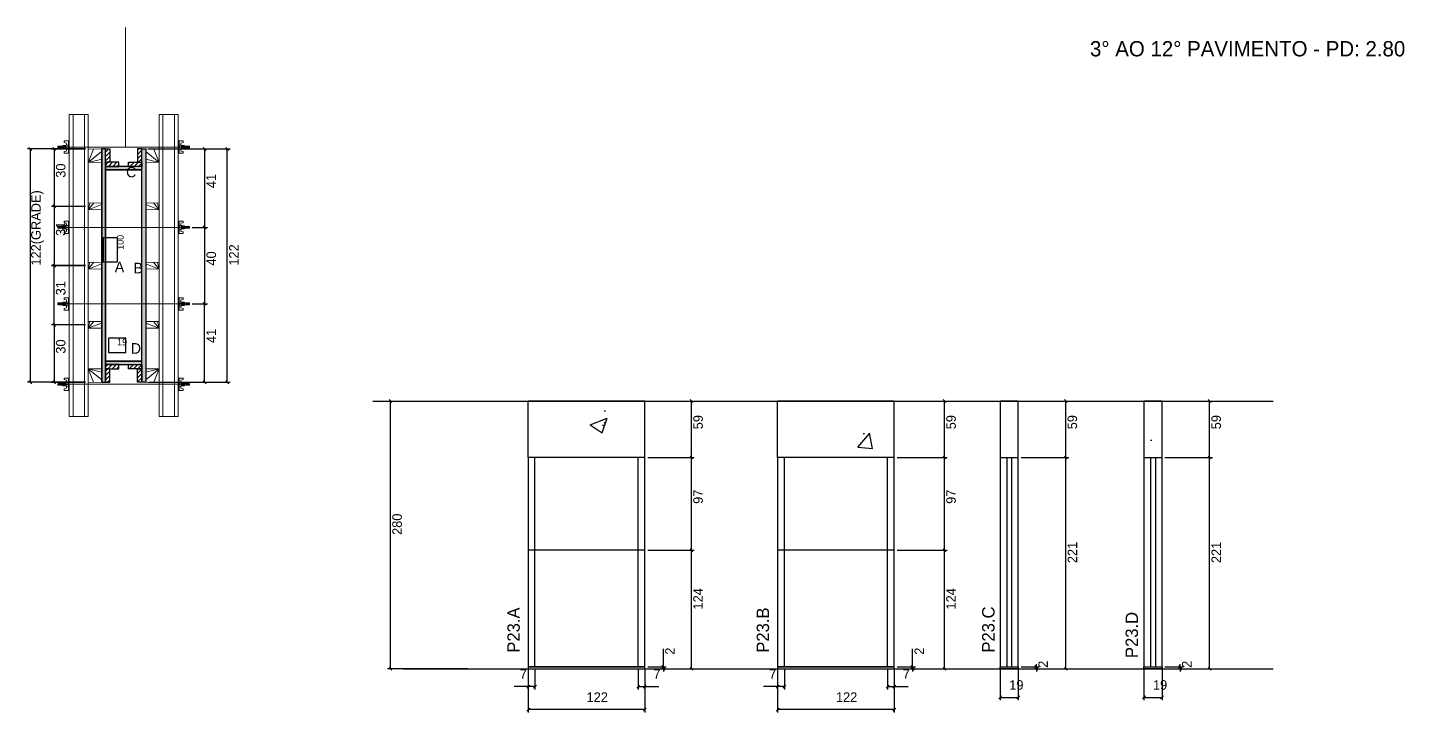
# Model space of a CAD drawing. Header units: metres. Extents: x 7413 to 8853, y 6329 to 7045.
import ezdxf

# ---------------------------------------------------------------- set-up
doc = ezdxf.new("R2010")
doc.units = ezdxf.units.M
for name, color, linetype in [('CHAPA', 7, 'Continuous'), ('COTA', 7, 'Continuous'), ('Hachura', 7, 'Continuous'), ('Madeira', 7, 'Continuous'), ('NIVEL 2° PAV.', 7, 'Continuous'), ('NOMENCLATURA', 7, 'Continuous'), ('Nível', 7, 'Continuous'), ('Painéis', 7, 'Continuous'), ('Perfil Metálico', 7, 'Continuous'), ('SARR_2.2x7', 7, 'Continuous'), ('SARRAFO', 7, 'Continuous'), ('Texto Seção', 7, 'Continuous'), ('TEXTO_GERAL', 7, 'Continuous')]:
    doc.layers.add(name, color=color, linetype=linetype)

msp = doc.modelspace()

# ---------------------------------------------------------------- hatches: boundary and pattern name
at = {"layer": 'COTA'}
h = msp.add_hatch(dxfattribs=at)
h.set_pattern_fill('AR-CONC')
h.paths.add_polyline_path([(7936.5, 6654.7), (7936.5, 6595.7), (8058.5, 6595.7), (8058.5, 6654.7), (7936.5, 6654.7)])
h = msp.add_hatch(dxfattribs=at)
h.set_pattern_fill('AR-CONC')
h.paths.add_polyline_path([(8197.4, 6654.7), (8197.4, 6595.7), (8319.4, 6595.7), (8319.4, 6654.7), (8197.4, 6654.7)])
h = msp.add_hatch(dxfattribs=at)
h.set_pattern_fill('AR-CONC')
h.paths.add_polyline_path([(8449.2, 6595.7), (8449.2, 6654.7), (8430.2, 6654.7), (8430.2, 6595.7), (8449.2, 6595.7)])
h = msp.add_hatch(dxfattribs=at)
h.set_pattern_fill('AR-CONC')
h.paths.add_polyline_path([(8599.6, 6595.7), (8599.6, 6654.7), (8580.6, 6654.7), (8580.6, 6595.7), (8599.6, 6595.7)])
at = {"layer": 'Hachura'}
h = msp.add_hatch(color=7, dxfattribs=at)
h.dxf.hatch_style = 1
h.paths.add_polyline_path([(7494.2, 6918.4), (7490.2, 6918.4), (7490.2, 6674.4), (7494.2, 6674.4), (7494.2, 6918.4)])
h = msp.add_hatch(color=7, dxfattribs=at)
h.dxf.hatch_style = 1
h.paths.add_polyline_path([(7494.2, 6918.4), (7490.2, 6918.4), (7490.2, 6674.4), (7494.2, 6674.4), (7494.2, 6918.4)])
h = msp.add_hatch(dxfattribs=at)
h.set_pattern_fill('ANSI31')
h.paths.add_polyline_path([(7494.2, 6904.4), (7498.6, 6904.4), (7498.6, 6918.4), (7494.2, 6918.4), (7494.2, 6904.4)])
h = msp.add_hatch(dxfattribs=at)
h.set_pattern_fill('ANSI31')
h.paths.add_polyline_path([(7532.2, 6904.4), (7527.8, 6904.4), (7527.8, 6918.4), (7532.2, 6918.4), (7532.2, 6904.4)])
h = msp.add_hatch(color=7, dxfattribs=at)
h.dxf.hatch_style = 1
h.paths.add_polyline_path([(7532.2, 6918.4), (7536.2, 6918.4), (7536.2, 6674.4), (7532.2, 6674.4), (7532.2, 6918.4)])
h = msp.add_hatch(color=7, dxfattribs=at)
h.dxf.hatch_style = 1
h.paths.add_polyline_path([(7532.2, 6918.4), (7536.2, 6918.4), (7536.2, 6674.4), (7532.2, 6674.4), (7532.2, 6918.4)])
h = msp.add_hatch(dxfattribs=at)
h.set_pattern_fill('ANSI31')
h.paths.add_polyline_path([(7494.2, 6900), (7494.2, 6904.4), (7508.2, 6904.4), (7508.2, 6900), (7494.2, 6900)])
h = msp.add_hatch(dxfattribs=at)
h.set_pattern_fill('ANSI31')
h.paths.add_polyline_path([(7532.2, 6900), (7532.2, 6904.4), (7518.2, 6904.4), (7518.2, 6900), (7532.2, 6900)])
h = msp.add_hatch(color=7, dxfattribs=at)
h.dxf.hatch_style = 1
h.paths.add_polyline_path([(7532.2, 6896.4), (7532.2, 6900), (7494.2, 6900), (7494.2, 6896.4), (7532.2, 6896.4)])
h = msp.add_hatch(color=7, dxfattribs=at)
h.dxf.hatch_style = 1
h.paths.add_polyline_path([(7532.2, 6896.4), (7532.2, 6900), (7494.2, 6900), (7494.2, 6896.4), (7532.2, 6896.4)])
h = msp.add_hatch(color=7, dxfattribs=at)
h.dxf.hatch_style = 1
h.paths.add_polyline_path([(7532.2, 6692.8), (7532.2, 6696.4), (7494.2, 6696.4), (7494.2, 6692.8), (7532.2, 6692.8)])
h = msp.add_hatch(color=7, dxfattribs=at)
h.dxf.hatch_style = 1
h.paths.add_polyline_path([(7532.2, 6692.8), (7532.2, 6696.4), (7494.2, 6696.4), (7494.2, 6692.8), (7532.2, 6692.8)])
h = msp.add_hatch(dxfattribs=at)
h.set_pattern_fill('ANSI31')
h.paths.add_polyline_path([(7494.2, 6688.4), (7494.2, 6692.8), (7508.2, 6692.8), (7508.2, 6688.4), (7494.2, 6688.4)])
h = msp.add_hatch(dxfattribs=at)
h.set_pattern_fill('ANSI31')
h.paths.add_polyline_path([(7494.2, 6688.4), (7498.6, 6688.4), (7498.6, 6674.4), (7494.2, 6674.4), (7494.2, 6688.4)])
h = msp.add_hatch(dxfattribs=at)
h.set_pattern_fill('ANSI31')
h.paths.add_polyline_path([(7532.2, 6688.4), (7532.2, 6692.8), (7518.2, 6692.8), (7518.2, 6688.4), (7532.2, 6688.4)])
h = msp.add_hatch(dxfattribs=at)
h.set_pattern_fill('ANSI31')
h.paths.add_polyline_path([(7532.2, 6688.4), (7527.8, 6688.4), (7527.8, 6674.4), (7532.2, 6674.4), (7532.2, 6688.4)])

# ---------------------------------------------------------------- linework, layer by layer
at = {"layer": 'CHAPA', "color": 1, "lineweight": 25}
for points in [[(7494.2, 6918.4), (7490.2, 6918.4), (7490.2, 6674.4), (7494.2, 6674.4)], [(7494.2, 6918.4), (7490.2, 6918.4), (7490.2, 6674.4), (7494.2, 6674.4)], [(7532.2, 6918.4), (7536.2, 6918.4), (7536.2, 6674.4), (7532.2, 6674.4)], [(7532.2, 6918.4), (7536.2, 6918.4), (7536.2, 6674.4), (7532.2, 6674.4)], [(7532.2, 6896.4), (7532.2, 6900), (7494.2, 6900), (7494.2, 6896.4)], [(7532.2, 6896.4), (7532.2, 6900), (7494.2, 6900), (7494.2, 6896.4)], [(7532.2, 6692.8), (7532.2, 6696.4), (7494.2, 6696.4), (7494.2, 6692.8)], [(7532.2, 6692.8), (7532.2, 6696.4), (7494.2, 6696.4), (7494.2, 6692.8)]]:
    msp.add_lwpolyline(points, close=True, dxfattribs=at)
at = {"layer": 'COTA', "color": 241, "lineweight": 25}
for p, q in [((7473.2, 6918.4), (7412.6, 6918.4)), ((7415.6, 6674.4), (7415.6, 6918.4)), ((7473.1, 6918.3), (7437.5, 6918.3)), ((7440.5, 6918.3), (7440.5, 6858.3)), ((7539.2, 6918.4), (7624.6, 6918.4)), ((7573.2, 6918.4), (7600.9, 6918.4)), ((7597.9, 6918.4), (7597.9, 6836.4)), ((7621.6, 6674.4), (7621.6, 6918.4)), ((7473.1, 6858.3), (7437.5, 6858.3)), ((7473.1, 6858.3), (7437.5, 6858.3)), ((7440.5, 6858.3), (7440.5, 6796.4)), ((7585, 6836.4), (7600.9, 6836.4)), ((7585, 6836.4), (7600.9, 6836.4)), ((7597.9, 6836.4), (7597.9, 6756.4)), ((7473.1, 6796.4), (7437.5, 6796.4)), ((7473.1, 6796.3), (7437.5, 6796.3)), ((7440.5, 6734.3), (7440.5, 6796.3)), ((7585, 6756.4), (7600.9, 6756.4)), ((7585, 6756.4), (7600.9, 6756.4)), ((7597.9, 6674.4), (7597.9, 6756.4)), ((7473.1, 6734.3), (7437.5, 6734.3)), ((7473.1, 6734.3), (7437.5, 6734.3)), ((7440.5, 6734.3), (7440.5, 6674.3)), ((7473.2, 6674.4), (7412.6, 6674.4)), ((7473.1, 6674.3), (7437.5, 6674.3)), ((7539.2, 6674.4), (7624.6, 6674.4)), ((7573.2, 6674.4), (7600.9, 6674.4)), ((8058.5, 6654.7), (7936.5, 6654.7)), ((7936.5, 6595.7), (7936.5, 6654.7)), ((8058.5, 6595.7), (8058.5, 6654.7)), ((8319.4, 6654.7), (8197.4, 6654.7)), ((8197.4, 6595.7), (8197.4, 6654.7)), ((8319.4, 6595.7), (8319.4, 6654.7))]:
    msp.add_line(p, q, dxfattribs=at)
at = {"layer": 'COTA', "color": 0, "lineweight": 25}
for p, q in [((7417.1, 6916.9), (7414.1, 6919.9)), ((7442, 6916.8), (7439, 6919.8)), ((7599.4, 6916.9), (7596.4, 6919.9)), ((7623.1, 6916.9), (7620.1, 6919.9)), ((7439, 6859.8), (7442, 6856.8)), ((7442, 6856.8), (7439, 6859.8)), ((7596.4, 6837.9), (7599.4, 6834.9)), ((7599.4, 6834.9), (7596.4, 6837.9)), ((7439, 6797.9), (7442, 6794.9)), ((7442, 6794.8), (7439, 6797.8)), ((7599.4, 6754.9), (7596.4, 6757.9)), ((7596.4, 6757.9), (7599.4, 6754.9)), ((7442, 6732.8), (7439, 6735.8)), ((7439, 6735.8), (7442, 6732.8)), ((7414.1, 6675.9), (7417.1, 6672.9)), ((7439, 6675.8), (7442, 6672.8)), ((7596.4, 6675.9), (7599.4, 6672.9)), ((7620.1, 6675.9), (7623.1, 6672.9)), ((8108.7, 6653.2), (8105.7, 6656.2)), ((8373.4, 6653.2), (8370.4, 6656.2)), ((8500.4, 6653.2), (8497.4, 6656.2)), ((8650.8, 6653.2), (8647.8, 6656.2)), ((8108.7, 6594.2), (8105.7, 6597.2)), ((8105.7, 6597.2), (8108.7, 6594.2)), ((8373.4, 6594.2), (8370.4, 6597.2)), ((8370.4, 6597.2), (8373.4, 6594.2)), ((8497.4, 6597.2), (8500.4, 6594.2)), ((8500.4, 6594.2), (8497.4, 6597.2)), ((8647.8, 6597.2), (8650.8, 6594.2)), ((8650.8, 6594.2), (8647.8, 6597.2)), ((8108.7, 6497.2), (8105.7, 6500.2)), ((8105.7, 6500.2), (8108.7, 6497.2)), ((8373.4, 6497.2), (8370.4, 6500.2)), ((8370.4, 6500.2), (8373.4, 6497.2)), ((8076.3, 6378.2), (8079.3, 6375.2)), ((8079.3, 6373.2), (8076.3, 6376.2)), ((8105.7, 6376.2), (8108.7, 6373.2)), ((8337.1, 6378.2), (8340.1, 6375.2)), ((8340.1, 6373.2), (8337.1, 6376.2)), ((8370.4, 6376.2), (8373.4, 6373.2)), ((8466.6, 6378.2), (8469.6, 6375.2)), ((8469.6, 6373.2), (8466.6, 6376.2)), ((8497.4, 6376.2), (8500.4, 6373.2)), ((8617, 6378.2), (8620, 6375.2)), ((8620, 6373.2), (8617, 6376.2)), ((8647.8, 6376.2), (8650.8, 6373.2)), ((7938, 6357.6), (7935, 6354.6)), ((7942, 6354.6), (7945, 6357.6)), ((8053, 6357.6), (8050, 6354.6)), ((8057, 6354.6), (8060, 6357.6)), ((8198.9, 6357.6), (8195.9, 6354.6)), ((8202.9, 6354.6), (8205.9, 6357.6)), ((8313.9, 6357.6), (8310.9, 6354.6)), ((8317.9, 6354.6), (8320.9, 6357.6)), ((8431.7, 6346.3), (8428.7, 6343.3)), ((8447.7, 6343.3), (8450.7, 6346.3)), ((8582.1, 6346.3), (8579.1, 6343.3)), ((8598.1, 6343.3), (8601.1, 6346.3)), ((7938, 6333.5), (7935, 6330.5)), ((8057, 6330.5), (8060, 6333.5)), ((8198.9, 6333.5), (8195.9, 6330.5)), ((8317.9, 6330.5), (8320.9, 6333.5))]:
    msp.add_line(p, q, dxfattribs=at)
at = {"layer": 'COTA', "color": 180, "lineweight": 25}
for p, q in [((7506.6, 6825.4), (7491.6, 6825.4)), ((7491.6, 6825.4), (7491.6, 6800.4)), ((7506.6, 6800.4), (7506.6, 6825.4)), ((7491.6, 6800.4), (7506.6, 6800.4)), ((7515.3, 6720.4), (7497.3, 6720.4)), ((7497.3, 6720.4), (7497.3, 6705.4)), ((7515.3, 6705.4), (7515.3, 6720.4)), ((7497.3, 6705.4), (7515.3, 6705.4))]:
    msp.add_line(p, q, dxfattribs=at)
at = {"layer": 'COTA', "color": 4, "lineweight": 25}
for p, q in [((8061.5, 6654.7), (8110.2, 6654.7)), ((8107.2, 6595.7), (8107.2, 6654.7)), ((8322.4, 6654.7), (8374.9, 6654.7)), ((8371.9, 6595.7), (8371.9, 6654.7)), ((8452.2, 6654.7), (8501.9, 6654.7)), ((8498.9, 6595.7), (8498.9, 6654.7)), ((8602.6, 6654.7), (8652.3, 6654.7)), ((8649.3, 6595.7), (8649.3, 6654.7)), ((8061.5, 6595.7), (8110.2, 6595.7)), ((8061.5, 6595.7), (8110.2, 6595.7)), ((8107.2, 6498.7), (8107.2, 6595.7)), ((8322.4, 6595.7), (8374.9, 6595.7)), ((8322.4, 6595.7), (8374.9, 6595.7)), ((8371.9, 6498.7), (8371.9, 6595.7)), ((8452.2, 6595.7), (8501.9, 6595.7)), ((8452.2, 6595.7), (8501.9, 6595.7)), ((8498.9, 6374.7), (8498.9, 6595.7)), ((8602.6, 6595.7), (8652.3, 6595.7)), ((8602.6, 6595.7), (8652.3, 6595.7)), ((8649.3, 6374.7), (8649.3, 6595.7)), ((8061.5, 6498.7), (8110.2, 6498.7)), ((8061.5, 6498.7), (8110.2, 6498.7)), ((8107.2, 6374.7), (8107.2, 6498.7)), ((8322.4, 6498.7), (8374.9, 6498.7)), ((8322.4, 6498.7), (8374.9, 6498.7)), ((8371.9, 6374.7), (8371.9, 6498.7)), ((8077.8, 6376.7), (8077.8, 6395.5)), ((8338.6, 6376.7), (8338.6, 6395.5)), ((7936.5, 6373.7), (7936.5, 6329)), ((7936.5, 6371.7), (7936.5, 6353.1)), ((7943.5, 6373.7), (7943.5, 6353.1)), ((8051.5, 6373.7), (8051.5, 6353.1)), ((8058.5, 6373.7), (8058.5, 6329)), ((8058.5, 6371.7), (8058.5, 6353.1)), ((8061.5, 6376.7), (8080.8, 6376.7)), ((8061.5, 6374.7), (8080.8, 6374.7)), ((8061.5, 6374.7), (8110.2, 6374.7)), ((8077.8, 6374.7), (8077.8, 6376.7)), ((8077.8, 6374.7), (8077.8, 6371.7)), ((8197.4, 6373.7), (8197.4, 6329)), ((8197.4, 6371.7), (8197.4, 6353.1)), ((8204.4, 6373.7), (8204.4, 6353.1)), ((8312.4, 6373.7), (8312.4, 6353.1)), ((8319.4, 6373.7), (8319.4, 6329)), ((8319.4, 6371.7), (8319.4, 6353.1)), ((8322.4, 6376.7), (8341.6, 6376.7)), ((8322.4, 6374.7), (8341.6, 6374.7)), ((8322.4, 6374.7), (8374.9, 6374.7)), ((8338.6, 6374.7), (8338.6, 6376.7)), ((8338.6, 6374.7), (8338.6, 6371.7)), ((8430.2, 6373.7), (8430.2, 6341.8)), ((8449.2, 6373.7), (8449.2, 6341.8)), ((8452.2, 6376.7), (8471.1, 6376.7)), ((8452.2, 6374.7), (8471.1, 6374.7)), ((8452.2, 6374.7), (8501.9, 6374.7)), ((8468.1, 6376.7), (8468.1, 6379.7)), ((8468.1, 6374.7), (8468.1, 6376.7)), ((8468.1, 6374.7), (8468.1, 6371.7)), ((8580.6, 6373.7), (8580.6, 6341.8)), ((8599.6, 6373.7), (8599.6, 6341.8)), ((8602.6, 6376.7), (8621.5, 6376.7)), ((8602.6, 6374.7), (8621.5, 6374.7)), ((8602.6, 6374.7), (8652.3, 6374.7)), ((8618.5, 6376.7), (8618.5, 6379.7)), ((8618.5, 6374.7), (8618.5, 6376.7)), ((8618.5, 6374.7), (8618.5, 6371.7)), ((7936.5, 6356.1), (7921.8, 6356.1)), ((7943.5, 6356.1), (7936.5, 6356.1)), ((8051.5, 6356.1), (8058.5, 6356.1)), ((8058.5, 6356.1), (8073.2, 6356.1)), ((8197.4, 6356.1), (8182.6, 6356.1)), ((8204.4, 6356.1), (8197.4, 6356.1)), ((8312.4, 6356.1), (8319.4, 6356.1)), ((8319.4, 6356.1), (8334.1, 6356.1)), ((8430.2, 6344.8), (8449.2, 6344.8)), ((8580.6, 6344.8), (8599.6, 6344.8)), ((8058.5, 6332), (7936.5, 6332)), ((8319.4, 6332), (8197.4, 6332))]:
    msp.add_line(p, q, dxfattribs=at)
at = {"layer": 'COTA', "color": 241, "lineweight": 25}
for points in [[(8449.2, 6595.7), (8449.2, 6654.7), (8430.2, 6654.7), (8430.2, 6595.7)], [(8599.6, 6595.7), (8599.6, 6654.7), (8580.6, 6654.7), (8580.6, 6595.7)]]:
    msp.add_lwpolyline(points, dxfattribs=at)
at = {"layer": 'Hachura', "color": 0, "lineweight": 9}
for p, q in [((7444.7, 6921.4), (7444.4, 6921.1)), ((7444.4, 6921.1), (7444.4, 6919.8)), ((7444.7, 6919.5), (7444.4, 6919.8)), ((7445, 6921.4), (7444.7, 6921.4)), ((7444.7, 6919.5), (7444.7, 6921.4)), ((7445.3, 6919.5), (7444.7, 6920.8)), ((7445.2, 6919.4), (7444.7, 6920.5)), ((7444.7, 6920), (7445, 6919.3)), ((7444.7, 6919.7), (7444.8, 6919.5)), ((7445, 6921.4), (7446, 6919.5)), ((7445, 6921.4), (7446, 6919.5)), ((7445.1, 6921.5), (7446.2, 6919.3)), ((7446.4, 6919.4), (7445.3, 6921.5)), ((7445.3, 6919.5), (7446, 6919.5)), ((7446.2, 6921.4), (7445.5, 6921.4)), ((7446.5, 6919.5), (7445.5, 6921.4)), ((7446.2, 6921.4), (7447.1, 6919.5)), ((7446.3, 6921.5), (7447.3, 6919.3)), ((7447.6, 6919.4), (7446.5, 6921.5)), ((7447.1, 6919.5), (7446.5, 6919.5)), ((7447.3, 6921.4), (7446.7, 6921.4)), ((7447.6, 6919.5), (7446.7, 6921.4)), ((7446.9, 6921.4), (7446.7, 6921.4)), ((7447.3, 6921.4), (7448.3, 6919.5)), ((7447.4, 6921.5), (7448.5, 6919.3)), ((7447.9, 6919.5), (7447.6, 6919.5)), ((7448.7, 6919.4), (7447.7, 6921.5)), ((7448.5, 6921.4), (7447.8, 6921.4)), ((7448.8, 6919.5), (7447.8, 6921.4)), ((7447.9, 6919.5), (7448.3, 6919.5)), ((7448.5, 6921.4), (7449.4, 6919.5)), ((7449.4, 6920.2), (7448.8, 6921.5)), ((7448.8, 6919.5), (7449.4, 6919.5)), ((7449.4, 6920.5), (7449, 6921.4)), ((7449.4, 6921.4), (7449, 6921.4)), ((7449.4, 6918.7), (7449.4, 6922)), ((7449.4, 6922), (7452.7, 6922)), ((7449.4, 6921), (7452.7, 6921)), ((7449.4, 6919.5), (7452.7, 6919.5)), ((7452.7, 6918.7), (7449.4, 6918.7)), ((7449.5, 6918.7), (7449.5, 6922)), ((7456.2, 6926.8), (7451, 6926.8)), ((7451, 6926.8), (7451, 6925.1)), ((7451, 6925.1), (7453.2, 6924.6)), ((7451, 6915.6), (7453.2, 6916.2)), ((7451, 6913.9), (7451, 6915.6)), ((7452.7, 6922.3), (7452.7, 6918.4)), ((7455.3, 6922.3), (7452.7, 6922.3)), ((7452.7, 6918.4), (7452.7, 6918.7)), ((7452.7, 6918.4), (7452.7, 6918.7)), ((7452.7, 6918.4), (7455.3, 6918.4)), ((7455.3, 6920.7), (7453.3, 6920.7)), ((7453.3, 6920.2), (7455.3, 6920.2)), ((7453.4, 6924.2), (7453.4, 6922.3)), ((7453.4, 6916.5), (7453.4, 6918.4)), ((7455.2, 6926.7), (7456.2, 6926.7)), ((7455.2, 6926.5), (7456.2, 6926.5)), ((7455.2, 6926.1), (7456.2, 6926.1)), ((7455.2, 6925.7), (7456.2, 6925.7)), ((7455.2, 6924.8), (7456.2, 6924.8)), ((7455.2, 6923.4), (7456.2, 6923.4)), ((7455.2, 6917.3), (7456.2, 6917.3)), ((7455.2, 6915.9), (7456.2, 6915.9)), ((7455.2, 6915.1), (7456.2, 6915.1)), ((7455.3, 6926.8), (7455.3, 6913.9)), ((7455.3, 6926.8), (7455.3, 6921.7)), ((7455.3, 6920.4), (7455.3, 6922.3)), ((7455.3, 6921.7), (7455.3, 6921)), ((7455.3, 6920.4), (7456.2, 6920.4)), ((7455.6, 6921.3), (7455.4, 6921.3)), ((7455.4, 6919.4), (7455.8, 6919.4)), ((7456, 6921.3), (7455.6, 6921.3)), ((7456.2, 6913.9), (7456.2, 6926.8)), ((7456.2, 6914.9), (7456.2, 6922.7)), ((7570.2, 6913.9), (7570.2, 6926.8)), ((7570.2, 6926.8), (7575.3, 6926.8)), ((7571.1, 6926.7), (7570.2, 6926.7)), ((7571.1, 6926.5), (7570.2, 6926.5)), ((7571.1, 6926.1), (7570.2, 6926.1)), ((7571.1, 6925.7), (7570.2, 6925.7)), ((7571.1, 6924.8), (7570.2, 6924.8)), ((7571.1, 6923.4), (7570.2, 6923.4)), ((7570.2, 6914.9), (7570.2, 6922.7)), ((7571.1, 6920.4), (7570.2, 6920.4)), ((7571.1, 6917.3), (7570.2, 6917.3)), ((7571.1, 6915.9), (7570.2, 6915.9)), ((7571.1, 6915.1), (7570.2, 6915.1)), ((7570.3, 6921.3), (7570.7, 6921.3)), ((7570.9, 6919.4), (7570.5, 6919.4)), ((7570.7, 6921.3), (7571, 6921.3)), ((7571.1, 6926.8), (7571.1, 6913.9)), ((7571.1, 6926.8), (7571.1, 6921.7)), ((7571.1, 6920.4), (7571.1, 6922.3)), ((7571.1, 6922.3), (7573.6, 6922.3)), ((7571.1, 6921.7), (7571.1, 6921)), ((7571.1, 6920.7), (7573.1, 6920.7)), ((7573.1, 6920.2), (7571.1, 6920.2)), ((7573.6, 6918.4), (7571.1, 6918.4)), ((7572.9, 6924.2), (7572.9, 6922.3)), ((7572.9, 6916.5), (7572.9, 6918.4)), ((7575.3, 6925.1), (7573.1, 6924.6)), ((7575.3, 6915.6), (7573.1, 6916.2)), ((7573.6, 6922.3), (7573.6, 6918.4)), ((7576.9, 6922), (7573.6, 6922)), ((7576.9, 6921), (7573.6, 6921)), ((7576.9, 6919.5), (7573.6, 6919.5)), ((7573.6, 6918.7), (7576.9, 6918.7)), ((7573.6, 6918.4), (7573.6, 6918.7)), ((7573.6, 6918.4), (7573.6, 6918.7)), ((7575.3, 6926.8), (7575.3, 6925.1)), ((7575.3, 6913.9), (7575.3, 6915.6)), ((7576.8, 6918.7), (7576.8, 6922)), ((7576.9, 6918.7), (7576.9, 6922)), ((7576.9, 6920.2), (7577.5, 6921.5)), ((7577.8, 6921.4), (7576.9, 6919.5)), ((7576.9, 6920.5), (7577.3, 6921.4)), ((7576.9, 6921.4), (7577.3, 6921.4)), ((7577.5, 6919.5), (7576.9, 6919.5)), ((7577.5, 6919.5), (7578.5, 6921.4)), ((7577.6, 6919.4), (7578.7, 6921.5)), ((7578.9, 6921.5), (7577.8, 6919.3)), ((7577.8, 6921.4), (7578.5, 6921.4)), ((7579, 6921.4), (7578, 6919.5)), ((7578.5, 6919.5), (7578, 6919.5)), ((7578.5, 6919.5), (7578.7, 6919.5)), ((7578.7, 6919.4), (7579.8, 6921.5)), ((7578.7, 6919.5), (7579.6, 6921.4)), ((7580.1, 6921.5), (7579, 6919.3)), ((7579, 6921.4), (7579.6, 6921.4)), ((7580.2, 6921.4), (7579.2, 6919.5)), ((7579.2, 6919.5), (7579.8, 6919.5)), ((7579.4, 6921.4), (7579.6, 6921.4)), ((7579.8, 6919.5), (7580.8, 6921.4)), ((7579.9, 6919.4), (7581, 6921.5)), ((7581.2, 6921.5), (7580.1, 6919.3)), ((7580.2, 6921.4), (7580.8, 6921.4)), ((7581.3, 6921.4), (7580.3, 6919.5)), ((7581.3, 6921.4), (7580.3, 6919.5)), ((7581, 6919.5), (7580.3, 6919.5)), ((7581, 6919.5), (7581.6, 6920.8)), ((7581.1, 6919.4), (7581.6, 6920.5)), ((7581.3, 6921.4), (7581.6, 6921.4)), ((7581.6, 6920), (7581.3, 6919.3)), ((7581.6, 6919.7), (7581.5, 6919.5)), ((7581.6, 6921.4), (7582, 6921.1)), ((7581.6, 6919.5), (7581.6, 6921.4)), ((7581.6, 6919.5), (7582, 6919.8)), ((7582, 6921.1), (7582, 6919.8)), ((7455.3, 6913.9), (7451, 6913.9)), ((7455.2, 6914.6), (7456.2, 6914.6)), ((7455.2, 6914.3), (7456.2, 6914.3)), ((7455.2, 6914.1), (7456.2, 6914.1)), ((7455.3, 6913.9), (7456.2, 6913.9)), ((7571.1, 6914.6), (7570.2, 6914.6)), ((7571.1, 6914.3), (7570.2, 6914.3)), ((7571.1, 6914.1), (7570.2, 6914.1)), ((7571.1, 6913.9), (7570.2, 6913.9)), ((7571.1, 6913.9), (7575.3, 6913.9)), ((7444.7, 6837.4), (7444.4, 6837.1)), ((7444.4, 6837.1), (7444.4, 6835.8)), ((7444.7, 6835.5), (7444.4, 6835.8)), ((7445, 6837.4), (7444.7, 6837.4)), ((7444.7, 6835.5), (7444.7, 6837.4)), ((7445.3, 6835.5), (7444.7, 6836.8)), ((7445.2, 6835.4), (7444.7, 6836.5)), ((7444.7, 6836), (7445, 6835.3)), ((7444.7, 6835.7), (7444.8, 6835.5)), ((7445, 6837.4), (7446, 6835.5)), ((7445, 6837.4), (7446, 6835.5)), ((7445.1, 6837.5), (7446.2, 6835.3)), ((7446.4, 6835.4), (7445.3, 6837.5)), ((7445.3, 6835.5), (7446, 6835.5)), ((7446.2, 6837.4), (7445.5, 6837.4)), ((7446.5, 6835.5), (7445.5, 6837.4)), ((7446.2, 6837.4), (7447.1, 6835.5)), ((7446.3, 6837.5), (7447.3, 6835.3)), ((7447.6, 6835.4), (7446.5, 6837.5)), ((7447.1, 6835.5), (7446.5, 6835.5)), ((7447.3, 6837.4), (7446.7, 6837.4)), ((7447.6, 6835.5), (7446.7, 6837.4)), ((7446.9, 6837.4), (7446.7, 6837.4)), ((7447.3, 6837.4), (7448.3, 6835.5)), ((7447.4, 6837.5), (7448.5, 6835.3)), ((7447.9, 6835.5), (7447.6, 6835.5)), ((7448.7, 6835.4), (7447.7, 6837.5)), ((7448.5, 6837.4), (7447.8, 6837.4)), ((7448.8, 6835.5), (7447.8, 6837.4)), ((7447.9, 6835.5), (7448.3, 6835.5)), ((7448.5, 6837.4), (7449.4, 6835.5)), ((7449.4, 6836.2), (7448.8, 6837.5)), ((7448.8, 6835.5), (7449.4, 6835.5)), ((7449.4, 6836.5), (7449, 6837.4)), ((7449.4, 6837.4), (7449, 6837.4)), ((7449.4, 6834.7), (7449.4, 6838)), ((7449.4, 6838), (7452.7, 6838)), ((7449.4, 6837), (7452.7, 6837)), ((7449.4, 6835.5), (7452.7, 6835.5)), ((7452.7, 6834.7), (7449.4, 6834.7)), ((7449.5, 6834.7), (7449.5, 6838)), ((7456.2, 6842.8), (7451, 6842.8)), ((7451, 6842.8), (7451, 6841.1)), ((7451, 6841.1), (7453.2, 6840.6)), ((7451, 6831.6), (7453.2, 6832.2)), ((7451, 6829.9), (7451, 6831.6)), ((7455.3, 6829.9), (7451, 6829.9)), ((7452.7, 6838.3), (7452.7, 6834.4)), ((7455.3, 6838.3), (7452.7, 6838.3)), ((7452.7, 6834.4), (7452.7, 6834.7)), ((7452.7, 6834.4), (7452.7, 6834.7)), ((7452.7, 6834.4), (7455.3, 6834.4)), ((7455.3, 6836.7), (7453.3, 6836.7)), ((7453.3, 6836.2), (7455.3, 6836.2)), ((7453.4, 6840.2), (7453.4, 6838.3)), ((7453.4, 6832.5), (7453.4, 6834.4)), ((7455.2, 6842.7), (7456.2, 6842.7)), ((7455.2, 6842.5), (7456.2, 6842.5)), ((7455.2, 6842.1), (7456.2, 6842.1)), ((7455.2, 6841.7), (7456.2, 6841.7)), ((7455.2, 6840.8), (7456.2, 6840.8)), ((7455.2, 6839.4), (7456.2, 6839.4)), ((7455.2, 6833.3), (7456.2, 6833.3)), ((7455.2, 6831.9), (7456.2, 6831.9)), ((7455.2, 6831.1), (7456.2, 6831.1)), ((7455.2, 6830.6), (7456.2, 6830.6)), ((7455.2, 6830.3), (7456.2, 6830.3)), ((7455.2, 6830.1), (7456.2, 6830.1)), ((7455.3, 6842.8), (7455.3, 6829.9)), ((7455.3, 6842.8), (7455.3, 6837.7)), ((7455.3, 6836.4), (7455.3, 6838.3)), ((7455.3, 6837.7), (7455.3, 6837)), ((7455.3, 6836.4), (7456.2, 6836.4)), ((7455.3, 6829.9), (7456.2, 6829.9)), ((7455.6, 6837.3), (7455.4, 6837.3)), ((7455.4, 6835.4), (7455.8, 6835.4)), ((7456, 6837.3), (7455.6, 6837.3)), ((7456.2, 6829.9), (7456.2, 6842.8)), ((7456.2, 6830.9), (7456.2, 6838.7)), ((7570.2, 6829.9), (7570.2, 6842.8)), ((7570.2, 6842.8), (7575.3, 6842.8)), ((7571.1, 6842.7), (7570.2, 6842.7)), ((7571.1, 6842.5), (7570.2, 6842.5)), ((7571.1, 6842.1), (7570.2, 6842.1)), ((7571.1, 6841.7), (7570.2, 6841.7)), ((7571.1, 6840.8), (7570.2, 6840.8)), ((7571.1, 6839.4), (7570.2, 6839.4)), ((7570.2, 6830.9), (7570.2, 6838.7)), ((7571.1, 6836.4), (7570.2, 6836.4)), ((7571.1, 6833.3), (7570.2, 6833.3)), ((7571.1, 6831.9), (7570.2, 6831.9)), ((7571.1, 6831.1), (7570.2, 6831.1)), ((7571.1, 6830.6), (7570.2, 6830.6)), ((7571.1, 6830.3), (7570.2, 6830.3)), ((7571.1, 6830.1), (7570.2, 6830.1)), ((7571.1, 6829.9), (7570.2, 6829.9)), ((7570.3, 6837.3), (7570.7, 6837.3)), ((7570.9, 6835.4), (7570.5, 6835.4)), ((7570.7, 6837.3), (7571, 6837.3)), ((7571.1, 6842.8), (7571.1, 6829.9)), ((7571.1, 6842.8), (7571.1, 6837.7)), ((7571.1, 6836.4), (7571.1, 6838.3)), ((7571.1, 6838.3), (7573.6, 6838.3)), ((7571.1, 6837.7), (7571.1, 6837)), ((7571.1, 6836.7), (7573.1, 6836.7)), ((7573.1, 6836.2), (7571.1, 6836.2)), ((7573.6, 6834.4), (7571.1, 6834.4)), ((7571.1, 6829.9), (7575.3, 6829.9)), ((7572.9, 6840.2), (7572.9, 6838.3)), ((7572.9, 6832.5), (7572.9, 6834.4)), ((7575.3, 6841.1), (7573.1, 6840.6)), ((7575.3, 6831.6), (7573.1, 6832.2)), ((7573.6, 6838.3), (7573.6, 6834.4)), ((7576.9, 6838), (7573.6, 6838)), ((7576.9, 6837), (7573.6, 6837)), ((7576.9, 6835.5), (7573.6, 6835.5)), ((7573.6, 6834.7), (7576.9, 6834.7)), ((7573.6, 6834.4), (7573.6, 6834.7)), ((7573.6, 6834.4), (7573.6, 6834.7)), ((7575.3, 6842.8), (7575.3, 6841.1)), ((7575.3, 6829.9), (7575.3, 6831.6)), ((7576.8, 6834.7), (7576.8, 6838)), ((7576.9, 6834.7), (7576.9, 6838)), ((7576.9, 6836.2), (7577.5, 6837.5)), ((7577.8, 6837.4), (7576.9, 6835.5)), ((7576.9, 6836.5), (7577.3, 6837.4)), ((7576.9, 6837.4), (7577.3, 6837.4)), ((7577.5, 6835.5), (7576.9, 6835.5)), ((7577.5, 6835.5), (7578.5, 6837.4)), ((7577.6, 6835.4), (7578.7, 6837.5)), ((7578.9, 6837.5), (7577.8, 6835.3)), ((7577.8, 6837.4), (7578.5, 6837.4)), ((7579, 6837.4), (7578, 6835.5)), ((7578.5, 6835.5), (7578, 6835.5)), ((7578.5, 6835.5), (7578.7, 6835.5)), ((7578.7, 6835.4), (7579.8, 6837.5)), ((7578.7, 6835.5), (7579.6, 6837.4)), ((7580.1, 6837.5), (7579, 6835.3)), ((7579, 6837.4), (7579.6, 6837.4)), ((7580.2, 6837.4), (7579.2, 6835.5)), ((7579.2, 6835.5), (7579.8, 6835.5)), ((7579.4, 6837.4), (7579.6, 6837.4)), ((7579.8, 6835.5), (7580.8, 6837.4)), ((7579.9, 6835.4), (7581, 6837.5)), ((7581.2, 6837.5), (7580.1, 6835.3)), ((7580.2, 6837.4), (7580.8, 6837.4)), ((7581.3, 6837.4), (7580.3, 6835.5)), ((7581.3, 6837.4), (7580.3, 6835.5)), ((7581, 6835.5), (7580.3, 6835.5)), ((7581, 6835.5), (7581.6, 6836.8)), ((7581.1, 6835.4), (7581.6, 6836.5)), ((7581.3, 6837.4), (7581.6, 6837.4)), ((7581.6, 6836), (7581.3, 6835.3)), ((7581.6, 6835.7), (7581.5, 6835.5)), ((7581.6, 6837.4), (7582, 6837.1)), ((7581.6, 6835.5), (7581.6, 6837.4)), ((7581.6, 6835.5), (7582, 6835.8)), ((7582, 6837.1), (7582, 6835.8)), ((7444.7, 6757.4), (7444.4, 6757.1)), ((7444.4, 6757.1), (7444.4, 6755.8)), ((7445, 6757.4), (7444.7, 6757.4)), ((7444.7, 6755.5), (7444.7, 6757.4)), ((7445.3, 6755.5), (7444.7, 6756.8)), ((7445.2, 6755.4), (7444.7, 6756.5)), ((7445, 6757.4), (7446, 6755.5)), ((7445, 6757.4), (7446, 6755.5)), ((7445.1, 6757.5), (7446.2, 6755.3)), ((7446.4, 6755.4), (7445.3, 6757.5)), ((7446.2, 6757.4), (7445.5, 6757.4)), ((7446.5, 6755.5), (7445.5, 6757.4)), ((7446.2, 6757.4), (7447.1, 6755.5)), ((7446.3, 6757.5), (7447.3, 6755.3)), ((7447.6, 6755.4), (7446.5, 6757.5)), ((7447.3, 6757.4), (7446.7, 6757.4)), ((7447.6, 6755.5), (7446.7, 6757.4)), ((7446.9, 6757.4), (7446.7, 6757.4)), ((7447.3, 6757.4), (7448.3, 6755.5)), ((7447.4, 6757.5), (7448.5, 6755.3)), ((7448.7, 6755.4), (7447.7, 6757.5)), ((7448.5, 6757.4), (7447.8, 6757.4)), ((7448.8, 6755.5), (7447.8, 6757.4)), ((7448.5, 6757.4), (7449.4, 6755.5)), ((7449.4, 6756.2), (7448.8, 6757.5)), ((7449.4, 6756.5), (7449, 6757.4)), ((7449.4, 6757.4), (7449, 6757.4)), ((7449.4, 6754.7), (7449.4, 6758)), ((7449.4, 6758), (7452.7, 6758)), ((7449.4, 6757), (7452.7, 6757)), ((7449.5, 6754.7), (7449.5, 6758)), ((7456.2, 6762.8), (7451, 6762.8)), ((7451, 6762.8), (7451, 6761.1)), ((7451, 6761.1), (7453.2, 6760.6)), ((7452.7, 6758.3), (7452.7, 6754.4)), ((7455.3, 6758.3), (7452.7, 6758.3)), ((7455.3, 6756.7), (7453.3, 6756.7)), ((7453.4, 6760.2), (7453.4, 6758.3)), ((7455.2, 6762.7), (7456.2, 6762.7)), ((7455.2, 6762.5), (7456.2, 6762.5)), ((7455.2, 6762.1), (7456.2, 6762.1)), ((7455.2, 6761.7), (7456.2, 6761.7)), ((7455.2, 6760.8), (7456.2, 6760.8)), ((7455.2, 6759.4), (7456.2, 6759.4)), ((7455.3, 6762.8), (7455.3, 6749.9)), ((7455.3, 6762.8), (7455.3, 6757.7)), ((7455.3, 6756.4), (7455.3, 6758.3)), ((7455.3, 6757.7), (7455.3, 6757)), ((7455.6, 6757.3), (7455.4, 6757.3)), ((7456, 6757.3), (7455.6, 6757.3)), ((7456.2, 6749.9), (7456.2, 6762.8)), ((7456.2, 6750.9), (7456.2, 6758.7)), ((7570.2, 6749.9), (7570.2, 6762.8)), ((7570.2, 6762.8), (7575.3, 6762.8)), ((7571.1, 6762.7), (7570.2, 6762.7)), ((7571.1, 6762.5), (7570.2, 6762.5)), ((7571.1, 6762.1), (7570.2, 6762.1)), ((7571.1, 6761.7), (7570.2, 6761.7)), ((7571.1, 6760.8), (7570.2, 6760.8)), ((7571.1, 6759.4), (7570.2, 6759.4)), ((7570.2, 6750.9), (7570.2, 6758.7)), ((7570.3, 6757.3), (7570.7, 6757.3)), ((7570.7, 6757.3), (7571, 6757.3)), ((7571.1, 6762.8), (7571.1, 6749.9)), ((7571.1, 6762.8), (7571.1, 6757.7)), ((7571.1, 6756.4), (7571.1, 6758.3)), ((7571.1, 6758.3), (7573.6, 6758.3)), ((7571.1, 6757.7), (7571.1, 6757)), ((7571.1, 6756.7), (7573.1, 6756.7)), ((7572.9, 6760.2), (7572.9, 6758.3)), ((7575.3, 6761.1), (7573.1, 6760.6)), ((7573.6, 6758.3), (7573.6, 6754.4)), ((7576.9, 6758), (7573.6, 6758)), ((7576.9, 6757), (7573.6, 6757)), ((7575.3, 6762.8), (7575.3, 6761.1)), ((7576.8, 6754.7), (7576.8, 6758)), ((7576.9, 6754.7), (7576.9, 6758)), ((7576.9, 6756.2), (7577.5, 6757.5)), ((7577.8, 6757.4), (7576.9, 6755.5)), ((7576.9, 6756.5), (7577.3, 6757.4)), ((7576.9, 6757.4), (7577.3, 6757.4)), ((7577.5, 6755.5), (7578.5, 6757.4)), ((7577.6, 6755.4), (7578.7, 6757.5)), ((7578.9, 6757.5), (7577.8, 6755.3)), ((7577.8, 6757.4), (7578.5, 6757.4)), ((7579, 6757.4), (7578, 6755.5)), ((7578.7, 6755.4), (7579.8, 6757.5)), ((7578.7, 6755.5), (7579.6, 6757.4)), ((7580.1, 6757.5), (7579, 6755.3)), ((7579, 6757.4), (7579.6, 6757.4)), ((7580.2, 6757.4), (7579.2, 6755.5)), ((7579.4, 6757.4), (7579.6, 6757.4)), ((7579.8, 6755.5), (7580.8, 6757.4)), ((7579.9, 6755.4), (7581, 6757.5)), ((7581.2, 6757.5), (7580.1, 6755.3)), ((7580.2, 6757.4), (7580.8, 6757.4)), ((7581.3, 6757.4), (7580.3, 6755.5)), ((7581.3, 6757.4), (7580.3, 6755.5)), ((7581, 6755.5), (7581.6, 6756.8)), ((7581.1, 6755.4), (7581.6, 6756.5)), ((7581.3, 6757.4), (7581.6, 6757.4)), ((7581.6, 6757.4), (7582, 6757.1)), ((7581.6, 6755.5), (7581.6, 6757.4)), ((7582, 6757.1), (7582, 6755.8)), ((7444.7, 6755.5), (7444.4, 6755.8)), ((7444.7, 6756), (7445, 6755.3)), ((7444.7, 6755.7), (7444.8, 6755.5)), ((7445.3, 6755.5), (7446, 6755.5)), ((7447.1, 6755.5), (7446.5, 6755.5)), ((7447.9, 6755.5), (7447.6, 6755.5)), ((7447.9, 6755.5), (7448.3, 6755.5)), ((7448.8, 6755.5), (7449.4, 6755.5)), ((7449.4, 6755.5), (7452.7, 6755.5)), ((7452.7, 6754.7), (7449.4, 6754.7)), ((7451, 6751.6), (7453.2, 6752.2)), ((7451, 6749.9), (7451, 6751.6)), ((7455.3, 6749.9), (7451, 6749.9)), ((7452.7, 6754.4), (7452.7, 6754.7)), ((7452.7, 6754.4), (7452.7, 6754.7)), ((7452.7, 6754.4), (7455.3, 6754.4)), ((7453.3, 6756.2), (7455.3, 6756.2)), ((7453.4, 6752.5), (7453.4, 6754.4)), ((7455.2, 6753.3), (7456.2, 6753.3)), ((7455.2, 6751.9), (7456.2, 6751.9)), ((7455.2, 6751.1), (7456.2, 6751.1)), ((7455.2, 6750.6), (7456.2, 6750.6)), ((7455.2, 6750.3), (7456.2, 6750.3)), ((7455.2, 6750.1), (7456.2, 6750.1)), ((7455.3, 6756.4), (7456.2, 6756.4)), ((7455.3, 6749.9), (7456.2, 6749.9)), ((7455.4, 6755.4), (7455.8, 6755.4)), ((7571.1, 6756.4), (7570.2, 6756.4)), ((7571.1, 6753.3), (7570.2, 6753.3)), ((7571.1, 6751.9), (7570.2, 6751.9)), ((7571.1, 6751.1), (7570.2, 6751.1)), ((7571.1, 6750.6), (7570.2, 6750.6)), ((7571.1, 6750.3), (7570.2, 6750.3)), ((7571.1, 6750.1), (7570.2, 6750.1)), ((7571.1, 6749.9), (7570.2, 6749.9)), ((7570.9, 6755.4), (7570.5, 6755.4)), ((7573.1, 6756.2), (7571.1, 6756.2)), ((7573.6, 6754.4), (7571.1, 6754.4)), ((7571.1, 6749.9), (7575.3, 6749.9)), ((7572.9, 6752.5), (7572.9, 6754.4)), ((7575.3, 6751.6), (7573.1, 6752.2)), ((7576.9, 6755.5), (7573.6, 6755.5)), ((7573.6, 6754.7), (7576.9, 6754.7)), ((7573.6, 6754.4), (7573.6, 6754.7)), ((7573.6, 6754.4), (7573.6, 6754.7)), ((7575.3, 6749.9), (7575.3, 6751.6)), ((7577.5, 6755.5), (7576.9, 6755.5)), ((7578.5, 6755.5), (7578, 6755.5)), ((7578.5, 6755.5), (7578.7, 6755.5)), ((7579.2, 6755.5), (7579.8, 6755.5)), ((7581, 6755.5), (7580.3, 6755.5)), ((7581.6, 6756), (7581.3, 6755.3)), ((7581.6, 6755.7), (7581.5, 6755.5)), ((7581.6, 6755.5), (7582, 6755.8)), ((7444.7, 6673.3), (7444.4, 6672.9)), ((7444.4, 6671.6), (7444.4, 6672.9)), ((7444.7, 6671.3), (7444.4, 6671.6)), ((7444.7, 6672.7), (7445, 6673.4)), ((7445.2, 6673.4), (7444.7, 6672.2)), ((7444.7, 6673), (7444.8, 6673.3)), ((7445.3, 6673.3), (7444.7, 6672)), ((7444.7, 6673.3), (7444.7, 6671.3)), ((7445, 6671.3), (7444.7, 6671.3)), ((7445, 6671.3), (7446, 6673.3)), ((7445, 6671.3), (7446, 6673.3)), ((7445.1, 6671.3), (7446.2, 6673.4)), ((7446.4, 6673.4), (7445.3, 6671.2)), ((7445.3, 6673.3), (7446, 6673.3)), ((7446.5, 6673.3), (7445.5, 6671.3)), ((7446.2, 6671.3), (7445.5, 6671.3)), ((7446.2, 6671.3), (7447.1, 6673.3)), ((7446.3, 6671.3), (7447.3, 6673.4)), ((7447.6, 6673.4), (7446.5, 6671.2)), ((7447.1, 6673.3), (7446.5, 6673.3)), ((7447.6, 6673.3), (7446.7, 6671.3)), ((7447.3, 6671.3), (7446.7, 6671.3)), ((7446.9, 6671.3), (7446.7, 6671.3)), ((7447.3, 6671.3), (7448.3, 6673.3)), ((7447.4, 6671.3), (7448.5, 6673.4)), ((7447.9, 6673.3), (7447.6, 6673.3)), ((7448.7, 6673.4), (7447.7, 6671.2)), ((7448.8, 6673.3), (7447.8, 6671.3)), ((7448.5, 6671.3), (7447.8, 6671.3)), ((7447.9, 6673.3), (7448.3, 6673.3)), ((7448.5, 6671.3), (7449.4, 6673.3)), ((7448.8, 6673.3), (7449.4, 6673.3)), ((7449.4, 6672.5), (7448.8, 6671.2)), ((7449.4, 6672.2), (7449, 6671.3)), ((7449.4, 6671.3), (7449, 6671.3)), ((7449.4, 6674), (7449.4, 6670.7)), ((7452.7, 6674), (7449.4, 6674)), ((7449.4, 6673.3), (7452.7, 6673.3)), ((7449.4, 6671.7), (7452.7, 6671.7)), ((7449.4, 6670.7), (7452.7, 6670.7)), ((7449.5, 6674), (7449.5, 6670.7)), ((7455.3, 6678.8), (7451, 6678.8)), ((7451, 6678.8), (7451, 6677.1)), ((7451, 6677.1), (7453.2, 6676.6)), ((7452.7, 6670.4), (7452.7, 6674.3)), ((7452.7, 6674.3), (7455.3, 6674.3)), ((7452.7, 6674.3), (7452.7, 6674)), ((7452.7, 6674.3), (7452.7, 6674)), ((7455.3, 6670.4), (7452.7, 6670.4)), ((7453.3, 6672.6), (7455.3, 6672.6)), ((7455.3, 6672), (7453.3, 6672)), ((7453.4, 6676.2), (7453.4, 6674.3)), ((7453.4, 6668.5), (7453.4, 6670.4)), ((7455.2, 6678.7), (7456.2, 6678.7)), ((7455.2, 6678.5), (7456.2, 6678.5)), ((7455.2, 6678.1), (7456.2, 6678.1)), ((7455.2, 6677.7), (7456.2, 6677.7)), ((7455.2, 6676.8), (7456.2, 6676.8)), ((7455.2, 6675.4), (7456.2, 6675.4)), ((7455.3, 6665.9), (7455.3, 6678.8)), ((7455.3, 6678.8), (7456.2, 6678.8)), ((7455.3, 6672.4), (7455.3, 6670.4)), ((7455.3, 6672.4), (7456.2, 6672.4)), ((7455.3, 6671.1), (7455.3, 6671.7)), ((7455.3, 6665.9), (7455.3, 6671.1)), ((7455.4, 6673.3), (7455.8, 6673.3)), ((7455.6, 6671.4), (7455.4, 6671.4)), ((7456, 6671.4), (7455.6, 6671.4)), ((7456.2, 6678.8), (7456.2, 6665.9)), ((7456.2, 6677.9), (7456.2, 6670)), ((7570.2, 6678.8), (7570.2, 6665.9)), ((7571.1, 6678.8), (7570.2, 6678.8)), ((7571.1, 6678.7), (7570.2, 6678.7)), ((7571.1, 6678.5), (7570.2, 6678.5)), ((7571.1, 6678.1), (7570.2, 6678.1)), ((7570.2, 6677.9), (7570.2, 6670)), ((7571.1, 6677.7), (7570.2, 6677.7)), ((7571.1, 6676.8), (7570.2, 6676.8)), ((7571.1, 6675.4), (7570.2, 6675.4)), ((7571.1, 6672.4), (7570.2, 6672.4)), ((7570.3, 6671.4), (7570.7, 6671.4)), ((7570.9, 6673.3), (7570.5, 6673.3)), ((7570.7, 6671.4), (7571, 6671.4)), ((7571.1, 6665.9), (7571.1, 6678.8)), ((7571.1, 6678.8), (7575.3, 6678.8)), ((7573.6, 6674.3), (7571.1, 6674.3)), ((7573.1, 6672.6), (7571.1, 6672.6)), ((7571.1, 6672.4), (7571.1, 6670.4)), ((7571.1, 6672), (7573.1, 6672)), ((7571.1, 6671.1), (7571.1, 6671.7)), ((7571.1, 6665.9), (7571.1, 6671.1)), ((7571.1, 6670.4), (7573.6, 6670.4)), ((7572.9, 6676.2), (7572.9, 6674.3)), ((7572.9, 6668.5), (7572.9, 6670.4)), ((7575.3, 6677.1), (7573.1, 6676.6)), ((7573.6, 6670.4), (7573.6, 6674.3)), ((7573.6, 6674.3), (7573.6, 6674)), ((7573.6, 6674.3), (7573.6, 6674)), ((7573.6, 6674), (7576.9, 6674)), ((7576.9, 6673.3), (7573.6, 6673.3)), ((7576.9, 6671.7), (7573.6, 6671.7)), ((7576.9, 6670.7), (7573.6, 6670.7)), ((7575.3, 6678.8), (7575.3, 6677.1)), ((7576.8, 6674), (7576.8, 6670.7)), ((7576.9, 6674), (7576.9, 6670.7)), ((7577.5, 6673.3), (7576.9, 6673.3)), ((7577.8, 6671.3), (7576.9, 6673.3)), ((7576.9, 6672.5), (7577.5, 6671.2)), ((7576.9, 6672.2), (7577.3, 6671.3)), ((7576.9, 6671.3), (7577.3, 6671.3)), ((7577.5, 6673.3), (7578.5, 6671.3)), ((7577.6, 6673.4), (7578.7, 6671.2)), ((7578.9, 6671.3), (7577.8, 6673.4)), ((7577.8, 6671.3), (7578.5, 6671.3)), ((7578.5, 6673.3), (7578, 6673.3)), ((7579, 6671.3), (7578, 6673.3)), ((7578.5, 6673.3), (7578.7, 6673.3)), ((7578.7, 6673.4), (7579.8, 6671.2)), ((7578.7, 6673.3), (7579.6, 6671.3)), ((7580.1, 6671.3), (7579, 6673.4)), ((7579, 6671.3), (7579.6, 6671.3)), ((7579.2, 6673.3), (7579.8, 6673.3)), ((7580.2, 6671.3), (7579.2, 6673.3)), ((7579.4, 6671.3), (7579.6, 6671.3)), ((7579.8, 6673.3), (7580.8, 6671.3)), ((7579.9, 6673.4), (7581, 6671.2)), ((7581.2, 6671.3), (7580.1, 6673.4)), ((7580.2, 6671.3), (7580.8, 6671.3)), ((7581.3, 6671.3), (7580.3, 6673.3)), ((7581, 6673.3), (7580.3, 6673.3)), ((7581.3, 6671.3), (7580.3, 6673.3)), ((7581, 6673.3), (7581.6, 6672)), ((7581.1, 6673.4), (7581.6, 6672.2)), ((7581.6, 6672.7), (7581.3, 6673.4)), ((7581.3, 6671.3), (7581.6, 6671.3)), ((7581.6, 6673), (7581.5, 6673.3)), ((7581.6, 6673.3), (7582, 6672.9)), ((7581.6, 6673.3), (7581.6, 6671.3)), ((7581.6, 6671.3), (7582, 6671.6)), ((7582, 6671.6), (7582, 6672.9)), ((7451, 6667.6), (7453.2, 6668.2)), ((7451, 6665.9), (7451, 6667.6)), ((7456.2, 6665.9), (7451, 6665.9)), ((7455.2, 6669.3), (7456.2, 6669.3)), ((7455.2, 6667.9), (7456.2, 6667.9)), ((7455.2, 6667.1), (7456.2, 6667.1)), ((7455.2, 6666.6), (7456.2, 6666.6)), ((7455.2, 6666.3), (7456.2, 6666.3)), ((7455.2, 6666.1), (7456.2, 6666.1)), ((7571.1, 6669.3), (7570.2, 6669.3)), ((7571.1, 6667.9), (7570.2, 6667.9)), ((7571.1, 6667.1), (7570.2, 6667.1)), ((7571.1, 6666.6), (7570.2, 6666.6)), ((7571.1, 6666.3), (7570.2, 6666.3)), ((7571.1, 6666.1), (7570.2, 6666.1)), ((7570.2, 6665.9), (7575.3, 6665.9)), ((7575.3, 6667.6), (7573.1, 6668.2)), ((7575.3, 6665.9), (7575.3, 6667.6))]:
    msp.add_line(p, q, dxfattribs=at)
at = {"layer": 'Hachura', "color": 251, "lineweight": 9}
for p, q in [((7581, 6920.4), (7449.2, 6920.4)), ((7581, 6836.4), (7449.2, 6836.4)), ((7581, 6756.4), (7449.2, 6756.4)), ((7581, 6672.4), (7449.2, 6672.4))]:
    msp.add_line(p, q, dxfattribs=at)
at = {"layer": 'Madeira', "color": 126, "lineweight": 18}
for p, q in [((7476.2, 6904.3), (7481.6, 6918.3)), ((7476.2, 6904.3), (7490.1, 6915.9)), ((7550.2, 6904.3), (7536.2, 6915.9)), ((7550.2, 6904.3), (7544.7, 6918.3)), ((7476.2, 6904.3), (7490.2, 6907.8)), ((7550.2, 6904.3), (7536.2, 6907.8)), ((7476.1, 6854.8), (7481.9, 6861.9)), ((7476.1, 6854.8), (7477.9, 6861.8)), ((7476.1, 6854.8), (7490.1, 6860.3)), ((7550.2, 6854.8), (7536.2, 6860.3)), ((7550.2, 6854.8), (7544.4, 6861.9)), ((7550.2, 6854.8), (7548.4, 6861.8)), ((7476.1, 6792.8), (7481.9, 6799.9)), ((7476.1, 6792.8), (7477.9, 6799.8)), ((7550.2, 6792.8), (7544.4, 6799.9)), ((7550.2, 6792.8), (7548.4, 6799.8)), ((7476.1, 6792.8), (7490.1, 6798.3)), ((7550.2, 6792.8), (7536.2, 6798.3)), ((7476.1, 6730.8), (7481.9, 6737.9)), ((7476.1, 6730.8), (7477.9, 6737.8)), ((7476.1, 6730.8), (7490.1, 6736.3)), ((7550.2, 6730.8), (7536.2, 6736.3)), ((7550.2, 6730.8), (7544.4, 6737.9)), ((7550.2, 6730.8), (7548.4, 6737.8)), ((7476.1, 6688.3), (7490.2, 6676.8)), ((7476.1, 6688.3), (7490.1, 6684.9)), ((7476.1, 6688.3), (7481.6, 6674.4)), ((7550.2, 6688.3), (7536.2, 6676.8)), ((7550.2, 6688.3), (7536.2, 6684.9)), ((7550.2, 6688.3), (7544.7, 6674.4))]:
    msp.add_line(p, q, dxfattribs=at)
for points in [[(7476.1, 6674.3), (7490.1, 6674.4), (7490.1, 6918.4), (7476.1, 6918.3)], [(7476.2, 6904.3), (7490.2, 6904.4), (7490.1, 6918.4), (7476.1, 6918.3)], [(7550.2, 6674.3), (7536.2, 6674.4), (7536.2, 6918.4), (7550.2, 6918.3)], [(7550.2, 6904.3), (7536.2, 6904.4), (7536.2, 6918.4), (7550.2, 6918.3)], [(7476.1, 6854.8), (7476.1, 6861.8), (7490.1, 6861.9), (7490.1, 6854.9)], [(7550.2, 6854.8), (7550.2, 6861.8), (7536.2, 6861.9), (7536.2, 6854.9)], [(7476.1, 6792.8), (7476.1, 6799.8), (7490.1, 6799.9), (7490.1, 6792.9)], [(7550.2, 6792.8), (7550.2, 6799.8), (7536.2, 6799.9), (7536.2, 6792.9)], [(7476.1, 6730.8), (7476.1, 6737.8), (7490.1, 6737.9), (7490.1, 6730.9)], [(7550.2, 6730.8), (7550.2, 6737.8), (7536.2, 6737.9), (7536.2, 6730.9)], [(7476.1, 6688.3), (7490.1, 6688.4), (7490.2, 6674.4), (7476.2, 6674.3)], [(7550.2, 6688.3), (7536.2, 6688.4), (7536.2, 6674.4), (7550.2, 6674.3)]]:
    msp.add_lwpolyline(points, close=True, dxfattribs=at)
at = {"layer": 'NIVEL 2° PAV.', "color": 0, "lineweight": 25}
for p, q in [((7793.8, 6653.2), (7790.8, 6656.2)), ((7790.8, 6376.2), (7793.8, 6373.2))]:
    msp.add_line(p, q, dxfattribs=at)
at = {"layer": 'NIVEL 2° PAV.', "color": 4, "lineweight": 25}
for p, q in [((7789.2, 6654.7), (7795.3, 6654.7)), ((7792.3, 6374.7), (7792.3, 6654.7)), ((7872.9, 6374.7), (7789.3, 6374.7))]:
    msp.add_line(p, q, dxfattribs=at)
at = {"layer": 'Nível', "color": 4, "lineweight": 25}
for p, q in [((7773.7, 6654.7), (8715.7, 6654.7)), ((7805.5, 6374.7), (8715.7, 6374.7))]:
    msp.add_line(p, q, dxfattribs=at)
at = {"layer": 'Painéis', "color": 200, "lineweight": 25}
for p, q in [((7936.5, 6595.7), (7936.5, 6374.7)), ((8058.5, 6595.7), (7936.5, 6595.7)), ((8058.5, 6374.7), (8058.5, 6595.7)), ((8197.4, 6595.7), (8197.4, 6374.7)), ((8319.4, 6595.7), (8197.4, 6595.7)), ((8319.4, 6374.7), (8319.4, 6595.7)), ((8430.2, 6595.7), (8430.2, 6376.7)), ((8430.2, 6595.7), (8449.2, 6595.7)), ((8449.2, 6376.7), (8449.2, 6595.7)), ((8580.6, 6595.7), (8580.6, 6376.7)), ((8580.6, 6595.7), (8599.6, 6595.7)), ((8599.6, 6376.7), (8599.6, 6595.7)), ((8058.5, 6498.7), (7936.5, 6498.7)), ((8319.4, 6498.7), (8197.4, 6498.7)), ((7936.5, 6376.7), (8058.5, 6376.7)), ((8197.4, 6376.7), (8319.4, 6376.7)), ((8430.2, 6376.7), (8449.2, 6376.7)), ((8580.6, 6376.7), (8599.6, 6376.7))]:
    msp.add_line(p, q, dxfattribs=at)
for points in [[(7494.2, 6696.4), (7532.2, 6696.4), (7532.2, 6896.4), (7494.2, 6896.4)], [(8058.5, 6376.7), (7936.5, 6376.7), (7936.5, 6374.7), (8058.5, 6374.7)], [(8319.4, 6376.7), (8197.4, 6376.7), (8197.4, 6374.7), (8319.4, 6374.7)], [(8430.2, 6376.7), (8449.2, 6376.7), (8449.2, 6374.7), (8430.2, 6374.7)], [(8580.6, 6376.7), (8599.6, 6376.7), (8599.6, 6374.7), (8580.6, 6374.7)]]:
    msp.add_lwpolyline(points, close=True, dxfattribs=at)
at = {"layer": 'Perfil Metálico', "color": 224, "lineweight": 18}
for points in [[(7456.2, 6954.4), (7476.2, 6954.4), (7476.2, 6638.4), (7456.2, 6638.4)], [(7472.2, 6638.4), (7460.2, 6638.4), (7460.2, 6954.4), (7472.2, 6954.4)], [(7570.2, 6954.4), (7550.2, 6954.4), (7550.2, 6638.4), (7570.2, 6638.4)], [(7554.2, 6638.4), (7566.2, 6638.4), (7566.2, 6954.4), (7554.2, 6954.4)]]:
    msp.add_lwpolyline(points, close=True, dxfattribs=at)
at = {"layer": 'SARR_2.2x7', "color": 40, "lineweight": 25}
for p, q in [((7943.5, 6498.7), (7943.5, 6595.7)), ((8051.5, 6498.7), (8051.5, 6595.7)), ((8204.4, 6498.7), (8204.4, 6595.7)), ((8312.4, 6498.7), (8312.4, 6595.7)), ((8437.2, 6595.7), (8437.2, 6376.7)), ((8442.2, 6595.7), (8442.2, 6376.7)), ((8587.6, 6595.7), (8587.6, 6376.7)), ((8592.6, 6595.7), (8592.6, 6376.7)), ((7943.5, 6376.7), (7943.5, 6498.7)), ((8051.5, 6376.7), (8051.5, 6498.7)), ((8204.4, 6376.7), (8204.4, 6498.7)), ((8312.4, 6376.7), (8312.4, 6498.7))]:
    msp.add_line(p, q, dxfattribs=at)
at = {"layer": 'SARRAFO', "color": 251, "lineweight": 25}
for points in [[(7498.6, 6918.4), (7498.6, 6904.4), (7494.2, 6904.4), (7494.2, 6918.4)], [(7527.8, 6918.4), (7527.8, 6904.4), (7532.2, 6904.4), (7532.2, 6918.4)], [(7508.2, 6904.4), (7494.2, 6904.4), (7494.2, 6900), (7508.2, 6900)], [(7518.2, 6904.4), (7532.2, 6904.4), (7532.2, 6900), (7518.2, 6900)], [(7508.2, 6692.8), (7494.2, 6692.8), (7494.2, 6688.4), (7508.2, 6688.4)], [(7498.6, 6674.4), (7498.6, 6688.4), (7494.2, 6688.4), (7494.2, 6674.4)], [(7518.2, 6692.8), (7532.2, 6692.8), (7532.2, 6688.4), (7518.2, 6688.4)], [(7527.8, 6674.4), (7527.8, 6688.4), (7532.2, 6688.4), (7532.2, 6674.4)]]:
    msp.add_lwpolyline(points, close=True, dxfattribs=at)
at = {"layer": 'Texto Seção', "color": 252, "lineweight": 15}
msp.add_line((7515.1, 6920.4), (7515.1, 7045.4), dxfattribs=at)

# ---------------------------------------------------------------- texts
at = {"layer": 'COTA', "color": 241, "lineweight": 25}
for s, p in [('30', (7452.3, 6888.3)), ('41', (7609.8, 6877.4)), ('122(GRADE)', (7426.4, 6796.4)), ('31', (7452.3, 6827.4)), ('122', (7633.5, 6796.4)), ('40', (7609.8, 6796.4)), ('31', (7452.3, 6765.3)), ('41', (7609.8, 6715.4)), ('30', (7452.3, 6704.3))]:
    msp.add_text(s, height=10, rotation=90, dxfattribs=at).set_placement(p)
at = {"layer": 'COTA', "color": 1, "lineweight": 25}
msp.add_text('100', height=7, rotation=90, dxfattribs=at).set_placement((7513.1, 6812.9))
msp.add_text('19', height=7, dxfattribs=at).set_placement((7506.3, 6712.9))
at = {"layer": 'COTA', "color": 240, "lineweight": 25}
for s, p in [('59', (8119.1, 6625.2)), ('59', (8383.8, 6625.2)), ('59', (8510.7, 6625.2)), ('59', (8661.2, 6625.2)), ('97', (8119.1, 6547.2)), ('97', (8383.8, 6547.2)), ('221', (8510.8, 6485.2)), ('221', (8661.3, 6485.2)), ('124', (8119.1, 6436.7)), ('124', (8383.8, 6436.7)), ('2', (8089.8, 6389.4)), ('2', (8350.6, 6389.4)), ('2', (8480.1, 6375.7)), ('2', (8630.5, 6375.7))]:
    msp.add_text(s, height=10, rotation=90, dxfattribs=at).set_placement(p)
for s, p in [('7', (7927.6, 6364.2)), ('7', (8067.4, 6364.2)), ('7', (8188.5, 6364.2)), ('7', (8328.2, 6364.2)), ('19', (8439.7, 6352.8)), ('19', (8590.1, 6352.8)), ('122', (7997.5, 6340.1)), ('122', (8258.4, 6340.1))]:
    msp.add_text(s, height=10, dxfattribs=at).set_placement(p)
at = {"layer": 'NIVEL 2° PAV.', "color": 240, "lineweight": 25}
msp.add_text('280', height=10, rotation=90, dxfattribs=at).set_placement((7804.2, 6514.7))
at = {"layer": 'NOMENCLATURA', "color": 2, "lineweight": 25}
msp.add_text('3° AO 12° PAVIMENTO - PD: 2.80', height=16, dxfattribs=at).set_placement((8524.2, 7015.2))
at = {"layer": 'Texto Seção', "color": 7, "lineweight": 15}
for s, p in [('P23.A', (7927.6, 6391.5)), ('P23.B', (8188.4, 6391.5)), ('P23.C', (8424.3, 6391.6)), ('P23.D', (8574.4, 6385.9))]:
    msp.add_text(s, height=13, rotation=90, dxfattribs=at).set_placement(p)
at = {"layer": 'TEXTO_GERAL', "color": 7, "lineweight": 25}
for s, p in [('C', (7515.7, 6888.7)), ('A', (7503.9, 6789.5)), ('B', (7523.6, 6788.3)), ('D', (7520.7, 6704.3))]:
    msp.add_text(s, height=11, dxfattribs=at).set_placement(p)

doc.saveas('drawing.dxf')
